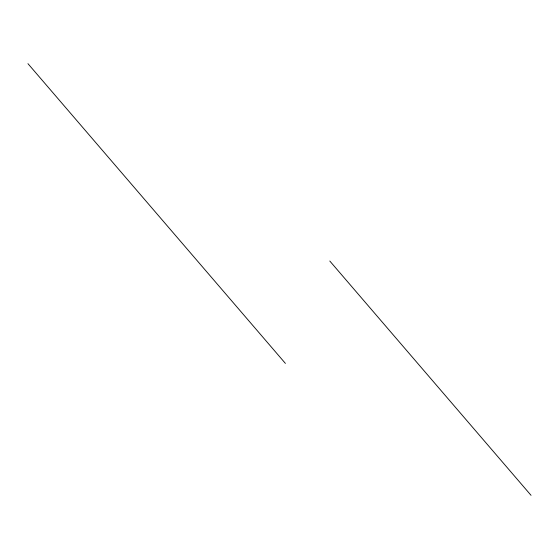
<?xml version="1.0" encoding="UTF-8"?>
<svg xmlns="http://www.w3.org/2000/svg" width="559" height="559" viewBox="0 0 559 559"><rect width="100%" height="100%" fill="white"/><g stroke="black" fill="none" stroke-linecap="round" stroke-linejoin="round"><path stroke-width="0.84" d="M329.789 261.018L531.05 495.337M27.95 63.663L285.404 363.406"/></g></svg>
